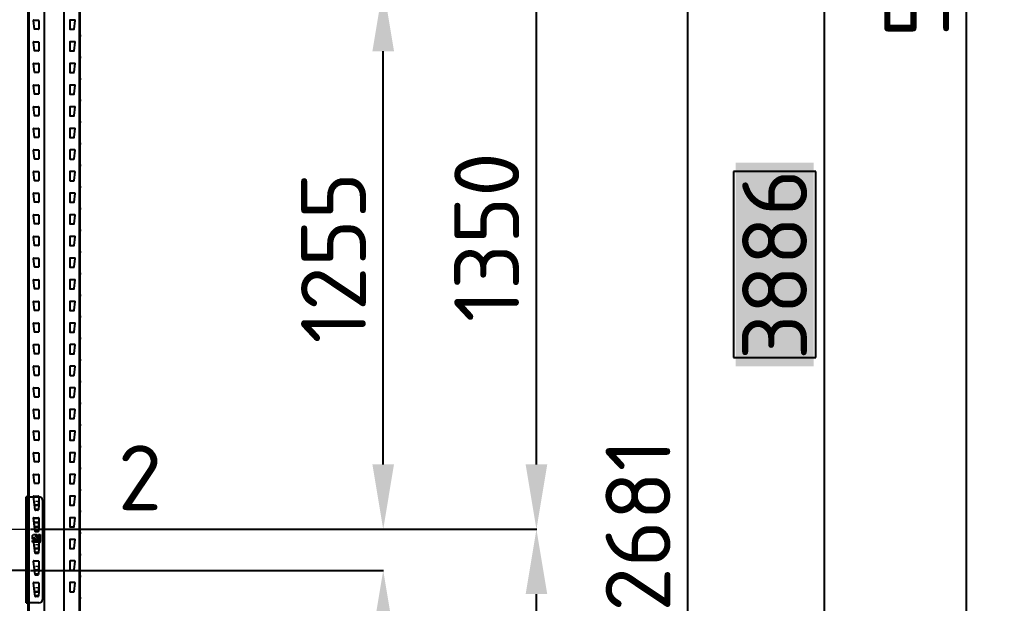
# Model space of a CAD drawing. Header units: millimetres. Extents: x 2140 to 223837, y 2113 to 170313.
# Drawn here: x 192580 to 194831, y 110882 to 112232 of the extents above; entities that cross this region are included whole.
import ezdxf

# ---------------------------------------------------------------- set-up
doc = ezdxf.new("R2010")
doc.units = ezdxf.units.MM
doc.linetypes.add('PHANTOM', pattern=[12.7, 6.35, -1.27, 1.27, -1.27, 1.27, -1.27])
doc.layers.add('0_ANNOT_Dimensions', color=7, linetype='Continuous')
doc.layers.add('2.Стойка', color=7, linetype='Continuous')
doc.layers.add('1.Балка', color=5, linetype='Continuous', lineweight=0)
doc.styles.get("Standard").update_dxf_attribs({"font": 'isocpeur.ttf'})
doc.dimstyles.new('150', dxfattribs={"dimtxt": 150, "dimasz": 150, "dimexe": 1, "dimexo": 10, "dimgap": 40, "dimtad": 1, "dimdec": 0, "dimzin": 0, "dimdsep": 46, "dimtxsty": 'Standard', "dimcen": 0.09, "dimadec": 0, "dimazin": 0, "dimtfac": 1, "dimtdec": 0, "dimtofl": 0, "dimtmove": 0, "dimatfit": 3, "dimfxl": 1, "dimtolj": 1, "dimtzin": 0, "dimarcsym": 0})
doc.dimstyles.new('150 (цвет)', dxfattribs={"dimtxt": 150, "dimasz": 150, "dimexe": 1, "dimexo": 10, "dimgap": -20, "dimtad": 1, "dimdec": 0, "dimzin": 0, "dimdsep": 46, "dimtxsty": 'Standard', "dimcen": 0.09, "dimadec": 0, "dimazin": 0, "dimtfac": 1, "dimtdec": 0, "dimtofl": 0, "dimtmove": 0, "dimatfit": 3, "dimfxl": 1, "dimtfill": 2, "dimtfillclr": 2, "dimtolj": 1, "dimtzin": 0, "dimarcsym": 0})

# ---------------------------------------------------------------- blocks, each defined once
blk = doc.blocks.new('*U494')
at = {"layer": '2.Стойка', "color": 0, "linetype": 'ByBlock'}
for p, q in [((-120, 0), (-120, 12200)), ((-118, 0), (-118, 12200)), ((-82.7, 0), (-82.7, 12200)), ((-37.3, 0), (-37.3, 12200)), ((-2, 0), (-2, 12200)), ((0, 0), (0, 12200)), ((-106.1, 2480.5), (-108, 2500.5)), ((-107.5, 2501), (-96.5, 2501)), ((-96, 2500.5), (-96, 2480.5)), ((-24, 2500.5), (-24, 2480.5)), ((-12.5, 2501), (-23.5, 2501)), ((-13.9, 2480.5), (-12, 2500.5)), ((-96.5, 2480), (-105.6, 2480)), ((-23.5, 2480), (-14.4, 2480)), ((-122, 2465), (-118, 2465)), ((-120, 2470.5), (-118, 2470.5)), ((-120, 2459.5), (-118, 2459.5)), ((0, 2470.5), (-2, 2470.5)), ((2, 2465), (-2, 2465)), ((0, 2459.5), (-2, 2459.5)), ((-106.1, 2430.5), (-108, 2450.5)), ((-107.5, 2451), (-96.5, 2451)), ((-96, 2450.5), (-96, 2430.5)), ((-24, 2450.5), (-24, 2430.5)), ((-12.5, 2451), (-23.5, 2451)), ((-13.9, 2430.5), (-12, 2450.5)), ((-122, 2415), (-118, 2415)), ((-120, 2420.5), (-118, 2420.5)), ((-120, 2409.5), (-118, 2409.5)), ((-96.5, 2430), (-105.6, 2430)), ((-23.5, 2430), (-14.4, 2430)), ((0, 2420.5), (-2, 2420.5)), ((2, 2415), (-2, 2415)), ((0, 2409.5), (-2, 2409.5)), ((-106.1, 2380.5), (-108, 2400.5)), ((-107.5, 2401), (-96.5, 2401)), ((-96, 2400.5), (-96, 2380.5)), ((-24, 2400.5), (-24, 2380.5)), ((-12.5, 2401), (-23.5, 2401)), ((-13.9, 2380.5), (-12, 2400.5)), ((-122, 2365), (-118, 2365)), ((-120, 2370.5), (-118, 2370.5)), ((-96.5, 2380), (-105.6, 2380)), ((-23.5, 2380), (-14.4, 2380)), ((0, 2370.5), (-2, 2370.5)), ((2, 2365), (-2, 2365)), ((-120, 2359.5), (-118, 2359.5)), ((-106.1, 2330.5), (-108, 2350.5)), ((-107.5, 2351), (-96.5, 2351)), ((-96, 2350.5), (-96, 2330.5)), ((-24, 2350.5), (-24, 2330.5)), ((-12.5, 2351), (-23.5, 2351)), ((-13.9, 2330.5), (-12, 2350.5)), ((0, 2359.5), (-2, 2359.5)), ((-120, 2320.5), (-118, 2320.5)), ((-96.5, 2330), (-105.6, 2330)), ((-23.5, 2330), (-14.4, 2330)), ((0, 2320.5), (-2, 2320.5)), ((-122, 2315), (-118, 2315)), ((-120, 2309.5), (-118, 2309.5)), ((-106.1, 2280.5), (-108, 2300.5)), ((-107.5, 2301), (-96.5, 2301)), ((-96, 2300.5), (-96, 2280.5)), ((-24, 2300.5), (-24, 2280.5)), ((-12.5, 2301), (-23.5, 2301)), ((-13.9, 2280.5), (-12, 2300.5)), ((2, 2315), (-2, 2315)), ((0, 2309.5), (-2, 2309.5)), ((-96.5, 2280), (-105.6, 2280)), ((-23.5, 2280), (-14.4, 2280)), ((-122, 2265), (-118, 2265)), ((-120, 2270.5), (-118, 2270.5)), ((-120, 2259.5), (-118, 2259.5)), ((-107.5, 2251), (-96.5, 2251)), ((-12.5, 2251), (-23.5, 2251)), ((0, 2270.5), (-2, 2270.5)), ((2, 2265), (-2, 2265)), ((0, 2259.5), (-2, 2259.5)), ((-106.1, 2230.5), (-108, 2250.5)), ((-96.5, 2230), (-105.6, 2230)), ((-96, 2250.5), (-96, 2230.5)), ((-24, 2250.5), (-24, 2230.5)), ((-23.5, 2230), (-14.4, 2230)), ((-13.9, 2230.5), (-12, 2250.5)), ((-122, 2215), (-118, 2215)), ((-120, 2220.5), (-118, 2220.5)), ((-120, 2209.5), (-118, 2209.5)), ((0, 2220.5), (-2, 2220.5)), ((2, 2215), (-2, 2215)), ((0, 2209.5), (-2, 2209.5)), ((-106.1, 2180.5), (-108, 2200.5)), ((-107.5, 2201), (-96.5, 2201)), ((-96, 2200.5), (-96, 2180.5)), ((-24, 2200.5), (-24, 2180.5)), ((-12.5, 2201), (-23.5, 2201)), ((-13.9, 2180.5), (-12, 2200.5)), ((-122, 2165), (-118, 2165)), ((-120, 2170.5), (-118, 2170.5)), ((-96.5, 2180), (-105.6, 2180)), ((-23.5, 2180), (-14.4, 2180)), ((0, 2170.5), (-2, 2170.5)), ((2, 2165), (-2, 2165)), ((-120, 2159.5), (-118, 2159.5)), ((-106.1, 2130.5), (-108, 2150.5)), ((-107.5, 2151), (-96.5, 2151)), ((-96, 2150.5), (-96, 2130.5)), ((-24, 2150.5), (-24, 2130.5)), ((-12.5, 2151), (-23.5, 2151)), ((-13.9, 2130.5), (-12, 2150.5)), ((0, 2159.5), (-2, 2159.5)), ((-120, 2120.5), (-118, 2120.5)), ((-96.5, 2130), (-105.6, 2130)), ((-23.5, 2130), (-14.4, 2130)), ((0, 2120.5), (-2, 2120.5)), ((-122, 2115), (-118, 2115)), ((-120, 2109.5), (-118, 2109.5)), ((-106.1, 2080.5), (-108, 2100.5)), ((-107.5, 2101), (-96.5, 2101)), ((-96, 2100.5), (-96, 2080.5)), ((-24, 2100.5), (-24, 2080.5)), ((-12.5, 2101), (-23.5, 2101)), ((-13.9, 2080.5), (-12, 2100.5)), ((2, 2115), (-2, 2115)), ((0, 2109.5), (-2, 2109.5)), ((-96.5, 2080), (-105.6, 2080)), ((-23.5, 2080), (-14.4, 2080)), ((-122, 2065), (-118, 2065)), ((-120, 2070.5), (-118, 2070.5)), ((-120, 2059.5), (-118, 2059.5)), ((-106.1, 2030.5), (-108, 2050.5)), ((-107.5, 2051), (-96.5, 2051)), ((-96, 2050.5), (-96, 2030.5)), ((-24, 2050.5), (-24, 2030.5)), ((-12.5, 2051), (-23.5, 2051)), ((-13.9, 2030.5), (-12, 2050.5)), ((0, 2070.5), (-2, 2070.5)), ((2, 2065), (-2, 2065)), ((0, 2059.5), (-2, 2059.5)), ((-96.5, 2030), (-105.6, 2030)), ((-23.5, 2030), (-14.4, 2030)), ((-122, 2015), (-118, 2015)), ((-120, 2020.5), (-118, 2020.5)), ((-120, 2009.5), (-118, 2009.5)), ((0, 2020.5), (-2, 2020.5)), ((2, 2015), (-2, 2015)), ((0, 2009.5), (-2, 2009.5)), ((-106.1, 1980.5), (-108, 2000.5)), ((-107.5, 2001), (-96.5, 2001)), ((-96, 2000.5), (-96, 1980.5)), ((-24, 2000.5), (-24, 1980.5)), ((-12.5, 2001), (-23.5, 2001)), ((-13.9, 1980.5), (-12, 2000.5)), ((-122, 1965), (-118, 1965)), ((-120, 1970.5), (-118, 1970.5)), ((-120, 1959.5), (-118, 1959.5)), ((-96.5, 1980), (-105.6, 1980)), ((-23.5, 1980), (-14.4, 1980)), ((0, 1970.5), (-2, 1970.5)), ((2, 1965), (-2, 1965)), ((0, 1959.5), (-2, 1959.5)), ((-106.1, 1930.5), (-108, 1950.5)), ((-107.5, 1951), (-96.5, 1951)), ((-96, 1950.5), (-96, 1930.5)), ((-24, 1950.5), (-24, 1930.5)), ((-12.5, 1951), (-23.5, 1951)), ((-13.9, 1930.5), (-12, 1950.5)), ((-122, 1915), (-118, 1915)), ((-120, 1920.5), (-118, 1920.5)), ((-96.5, 1930), (-105.6, 1930)), ((-23.5, 1930), (-14.4, 1930)), ((0, 1920.5), (-2, 1920.5)), ((2, 1915), (-2, 1915)), ((-120, 1909.5), (-118, 1909.5)), ((-106.1, 1880.5), (-108, 1900.5)), ((-107.5, 1901), (-96.5, 1901)), ((-96, 1900.5), (-96, 1880.5)), ((-24, 1900.5), (-24, 1880.5)), ((-12.5, 1901), (-23.5, 1901)), ((-13.9, 1880.5), (-12, 1900.5)), ((0, 1909.5), (-2, 1909.5)), ((-120, 1870.5), (-118, 1870.5)), ((-96.5, 1880), (-105.6, 1880)), ((-23.5, 1880), (-14.4, 1880)), ((0, 1870.5), (-2, 1870.5)), ((-122, 1865), (-118, 1865)), ((-120, 1859.5), (-118, 1859.5)), ((-106.1, 1830.5), (-108, 1850.5)), ((-107.5, 1851), (-96.5, 1851)), ((-96, 1850.5), (-96, 1830.5)), ((-24, 1850.5), (-24, 1830.5)), ((-12.5, 1851), (-23.5, 1851)), ((-13.9, 1830.5), (-12, 1850.5)), ((2, 1865), (-2, 1865)), ((0, 1859.5), (-2, 1859.5)), ((-96.5, 1830), (-105.6, 1830)), ((-23.5, 1830), (-14.4, 1830)), ((-122, 1815), (-118, 1815)), ((-120, 1820.5), (-118, 1820.5)), ((-120, 1809.5), (-118, 1809.5)), ((-107.5, 1801), (-96.5, 1801)), ((-96, 1800.5), (-96, 1780.5)), ((-24, 1800.5), (-24, 1780.5)), ((-12.5, 1801), (-23.5, 1801)), ((0, 1820.5), (-2, 1820.5)), ((2, 1815), (-2, 1815)), ((0, 1809.5), (-2, 1809.5)), ((-106.1, 1780.5), (-108, 1800.5)), ((-96.5, 1780), (-105.6, 1780)), ((-23.5, 1780), (-14.4, 1780)), ((-13.9, 1780.5), (-12, 1800.5)), ((-122, 1765), (-118, 1765)), ((-120, 1770.5), (-118, 1770.5)), ((-120, 1759.5), (-118, 1759.5)), ((0, 1770.5), (-2, 1770.5)), ((2, 1765), (-2, 1765)), ((0, 1759.5), (-2, 1759.5)), ((-106.1, 1730.5), (-108, 1750.5)), ((-107.5, 1751), (-96.5, 1751)), ((-96, 1750.5), (-96, 1730.5)), ((-24, 1750.5), (-24, 1730.5)), ((-12.5, 1751), (-23.5, 1751)), ((-13.9, 1730.5), (-12, 1750.5)), ((-122, 1715), (-118, 1715)), ((-120, 1720.5), (-118, 1720.5)), ((-96.5, 1730), (-105.6, 1730)), ((-23.5, 1730), (-14.4, 1730)), ((0, 1720.5), (-2, 1720.5)), ((2, 1715), (-2, 1715)), ((-120, 1709.5), (-118, 1709.5)), ((-106.1, 1680.5), (-108, 1700.5)), ((-107.5, 1701), (-96.5, 1701)), ((-96, 1700.5), (-96, 1680.5)), ((-24, 1700.5), (-24, 1680.5)), ((-12.5, 1701), (-23.5, 1701)), ((-13.9, 1680.5), (-12, 1700.5)), ((0, 1709.5), (-2, 1709.5)), ((-120, 1670.5), (-118, 1670.5)), ((-96.5, 1680), (-105.6, 1680)), ((-23.5, 1680), (-14.4, 1680)), ((0, 1670.5), (-2, 1670.5)), ((-122, 1665), (-118, 1665)), ((-120, 1659.5), (-118, 1659.5)), ((-106.1, 1630.5), (-108, 1650.5)), ((-107.5, 1651), (-96.5, 1651)), ((-96, 1650.5), (-96, 1630.5)), ((-24, 1650.5), (-24, 1630.5)), ((-12.5, 1651), (-23.5, 1651)), ((-13.9, 1630.5), (-12, 1650.5)), ((2, 1665), (-2, 1665)), ((0, 1659.5), (-2, 1659.5)), ((-120, 1620.5), (-118, 1620.5)), ((-96.5, 1630), (-105.6, 1630)), ((-23.5, 1630), (-14.4, 1630)), ((0, 1620.5), (-2, 1620.5)), ((-122, 1615), (-118, 1615)), ((-120, 1609.5), (-118, 1609.5)), ((-106.1, 1580.5), (-108, 1600.5)), ((-107.5, 1601), (-96.5, 1601)), ((-96, 1600.5), (-96, 1580.5)), ((-24, 1600.5), (-24, 1580.5)), ((-12.5, 1601), (-23.5, 1601)), ((-13.9, 1580.5), (-12, 1600.5)), ((2, 1615), (-2, 1615)), ((0, 1609.5), (-2, 1609.5)), ((-96.5, 1580), (-105.6, 1580)), ((-23.5, 1580), (-14.4, 1580)), ((-122, 1565), (-118, 1565)), ((-120, 1570.5), (-118, 1570.5)), ((-120, 1559.5), (-118, 1559.5)), ((0, 1570.5), (-2, 1570.5)), ((2, 1565), (-2, 1565)), ((0, 1559.5), (-2, 1559.5)), ((-106.1, 1530.5), (-108, 1550.5)), ((-107.5, 1551), (-96.5, 1551)), ((-96, 1550.5), (-96, 1530.5)), ((-24, 1550.5), (-24, 1530.5)), ((-12.5, 1551), (-23.5, 1551)), ((-13.9, 1530.5), (-12, 1550.5)), ((-122, 1515), (-118, 1515)), ((-120, 1520.5), (-118, 1520.5)), ((-120, 1509.5), (-118, 1509.5)), ((-96.5, 1530), (-105.6, 1530)), ((-23.5, 1530), (-14.4, 1530)), ((0, 1520.5), (-2, 1520.5)), ((2, 1515), (-2, 1515)), ((0, 1509.5), (-2, 1509.5)), ((-106.1, 1480.5), (-108, 1500.5)), ((-107.5, 1501), (-96.5, 1501)), ((-96, 1500.5), (-96, 1480.5)), ((-24, 1500.5), (-24, 1480.5)), ((-12.5, 1501), (-23.5, 1501)), ((-13.9, 1480.5), (-12, 1500.5)), ((-122, 1465), (-118, 1465)), ((-120, 1470.5), (-118, 1470.5)), ((-96.5, 1480), (-105.6, 1480)), ((-23.5, 1480), (-14.4, 1480)), ((0, 1470.5), (-2, 1470.5)), ((2, 1465), (-2, 1465)), ((-120, 1459.5), (-118, 1459.5)), ((-106.1, 1430.5), (-108, 1450.5)), ((-107.5, 1451), (-96.5, 1451)), ((-96, 1450.5), (-96, 1430.5)), ((-24, 1450.5), (-24, 1430.5)), ((-12.5, 1451), (-23.5, 1451)), ((-13.9, 1430.5), (-12, 1450.5)), ((0, 1459.5), (-2, 1459.5)), ((-120, 1420.5), (-118, 1420.5)), ((-96.5, 1430), (-105.6, 1430)), ((-23.5, 1430), (-14.4, 1430)), ((0, 1420.5), (-2, 1420.5)), ((-122, 1415), (-118, 1415)), ((-120, 1409.5), (-118, 1409.5)), ((-106.1, 1380.5), (-108, 1400.5)), ((-107.5, 1401), (-96.5, 1401)), ((-96, 1400.5), (-96, 1380.5)), ((-24, 1400.5), (-24, 1380.5)), ((-12.5, 1401), (-23.5, 1401)), ((-13.9, 1380.5), (-12, 1400.5)), ((2, 1415), (-2, 1415)), ((0, 1409.5), (-2, 1409.5)), ((-96.5, 1380), (-105.6, 1380)), ((-23.5, 1380), (-14.4, 1380)), ((-122, 1365), (-118, 1365)), ((-120, 1370.5), (-118, 1370.5)), ((-120, 1359.5), (-118, 1359.5)), ((-106.1, 1330.5), (-108, 1350.5)), ((-107.5, 1351), (-96.5, 1351)), ((-96, 1350.5), (-96, 1330.5)), ((-24, 1350.5), (-24, 1330.5)), ((-12.5, 1351), (-23.5, 1351)), ((-13.9, 1330.5), (-12, 1350.5)), ((0, 1370.5), (-2, 1370.5)), ((2, 1365), (-2, 1365)), ((0, 1359.5), (-2, 1359.5)), ((-96.5, 1330), (-105.6, 1330)), ((-23.5, 1330), (-14.4, 1330)), ((-122, 1315), (-118, 1315)), ((-120, 1320.5), (-118, 1320.5)), ((-120, 1309.5), (-118, 1309.5)), ((0, 1320.5), (-2, 1320.5)), ((2, 1315), (-2, 1315)), ((0, 1309.5), (-2, 1309.5)), ((-106.1, 1280.5), (-108, 1300.5)), ((-107.5, 1301), (-96.5, 1301)), ((-96, 1300.5), (-96, 1280.5)), ((-24, 1300.5), (-24, 1280.5)), ((-12.5, 1301), (-23.5, 1301)), ((-13.9, 1280.5), (-12, 1300.5)), ((-122, 1265), (-118, 1265)), ((-120, 1270.5), (-118, 1270.5)), ((-96.5, 1280), (-105.6, 1280)), ((-23.5, 1280), (-14.4, 1280)), ((0, 1270.5), (-2, 1270.5)), ((2, 1265), (-2, 1265)), ((-120, 1259.5), (-118, 1259.5)), ((-106.1, 1230.5), (-108, 1250.5)), ((-107.5, 1251), (-96.5, 1251)), ((-96, 1250.5), (-96, 1230.5)), ((-24, 1250.5), (-24, 1230.5)), ((-12.5, 1251), (-23.5, 1251)), ((-13.9, 1230.5), (-12, 1250.5)), ((0, 1259.5), (-2, 1259.5)), ((-120, 1220.5), (-118, 1220.5)), ((-96.5, 1230), (-105.6, 1230)), ((-23.5, 1230), (-14.4, 1230)), ((0, 1220.5), (-2, 1220.5)), ((-122, 1215), (-118, 1215)), ((-120, 1209.5), (-118, 1209.5)), ((-106.1, 1180.5), (-108, 1200.5)), ((-107.5, 1201), (-96.5, 1201)), ((-96, 1200.5), (-96, 1180.5)), ((-24, 1200.5), (-24, 1180.5)), ((-12.5, 1201), (-23.5, 1201)), ((-13.9, 1180.5), (-12, 1200.5)), ((2, 1215), (-2, 1215)), ((0, 1209.5), (-2, 1209.5)), ((-120, 1170.5), (-118, 1170.5)), ((-96.5, 1180), (-105.6, 1180)), ((-23.5, 1180), (-14.4, 1180)), ((0, 1170.5), (-2, 1170.5)), ((-122, 1165), (-118, 1165)), ((-120, 1159.5), (-118, 1159.5)), ((2, 1165), (-2, 1165)), ((0, 1159.5), (-2, 1159.5))]:
    blk.add_line(p, q, dxfattribs=at)
for centre, start, end in [((-107.5, 2500.5), 90, 185.4403), ((-96.5, 2500.5), 0, 90), ((-23.5, 2500.5), 90, 180), ((-12.5, 2500.5), 354.5597, 90), ((-105.6, 2480.5), 185.4403, 270), ((-96.5, 2480.5), 270, 0), ((-23.5, 2480.5), 180, 270), ((-14.4, 2480.5), 270, 354.5597), ((-107.5, 2450.5), 90, 185.4403), ((-96.5, 2450.5), 0, 90), ((-23.5, 2450.5), 90, 180), ((-12.5, 2450.5), 354.5597, 90), ((-105.6, 2430.5), 185.4403, 270), ((-96.5, 2430.5), 270, 0), ((-23.5, 2430.5), 180, 270), ((-14.4, 2430.5), 270, 354.5597), ((-107.5, 2400.5), 90, 185.4403), ((-96.5, 2400.5), 0, 90), ((-23.5, 2400.5), 90, 180), ((-12.5, 2400.5), 354.5597, 90), ((-105.6, 2380.5), 185.4403, 270), ((-96.5, 2380.5), 270, 0), ((-23.5, 2380.5), 180, 270), ((-14.4, 2380.5), 270, 354.5597), ((-107.5, 2350.5), 90, 185.4403), ((-96.5, 2350.5), 0, 90), ((-23.5, 2350.5), 90, 180), ((-12.5, 2350.5), 354.5597, 90), ((-105.6, 2330.5), 185.4403, 270), ((-96.5, 2330.5), 270, 0), ((-23.5, 2330.5), 180, 270), ((-14.4, 2330.5), 270, 354.5597), ((-107.5, 2300.5), 90, 185.4403), ((-96.5, 2300.5), 0, 90), ((-23.5, 2300.5), 90, 180), ((-12.5, 2300.5), 354.5597, 90), ((-105.6, 2280.5), 185.4403, 270), ((-96.5, 2280.5), 270, 0), ((-23.5, 2280.5), 180, 270), ((-14.4, 2280.5), 270, 354.5597), ((-107.5, 2250.5), 90, 185.4403), ((-96.5, 2250.5), 0, 90), ((-23.5, 2250.5), 90, 180), ((-12.5, 2250.5), 354.5597, 90), ((-105.6, 2230.5), 185.4403, 270), ((-96.5, 2230.5), 270, 0), ((-23.5, 2230.5), 180, 270), ((-14.4, 2230.5), 270, 354.5597), ((-107.5, 2200.5), 90, 185.4403), ((-96.5, 2200.5), 0, 90), ((-23.5, 2200.5), 90, 180), ((-12.5, 2200.5), 354.5597, 90), ((-105.6, 2180.5), 185.4403, 270), ((-96.5, 2180.5), 270, 0), ((-23.5, 2180.5), 180, 270), ((-14.4, 2180.5), 270, 354.5597), ((-107.5, 2150.5), 90, 185.4403), ((-96.5, 2150.5), 0, 90), ((-23.5, 2150.5), 90, 180), ((-12.5, 2150.5), 354.5597, 90), ((-105.6, 2130.5), 185.4403, 270), ((-96.5, 2130.5), 270, 0), ((-23.5, 2130.5), 180, 270), ((-14.4, 2130.5), 270, 354.5597), ((-107.5, 2100.5), 90, 185.4403), ((-96.5, 2100.5), 0, 90), ((-23.5, 2100.5), 90, 180), ((-12.5, 2100.5), 354.5597, 90), ((-105.6, 2080.5), 185.4403, 270), ((-96.5, 2080.5), 270, 0), ((-23.5, 2080.5), 180, 270), ((-14.4, 2080.5), 270, 354.5597), ((-107.5, 2050.5), 90, 185.4403), ((-96.5, 2050.5), 0, 90), ((-23.5, 2050.5), 90, 180), ((-12.5, 2050.5), 354.5597, 90), ((-105.6, 2030.5), 185.4403, 270), ((-96.5, 2030.5), 270, 0), ((-23.5, 2030.5), 180, 270), ((-14.4, 2030.5), 270, 354.5597), ((-107.5, 2000.5), 90, 185.4403), ((-96.5, 2000.5), 0, 90), ((-23.5, 2000.5), 90, 180), ((-12.5, 2000.5), 354.5597, 90), ((-105.6, 1980.5), 185.4403, 270), ((-96.5, 1980.5), 270, 0), ((-23.5, 1980.5), 180, 270), ((-14.4, 1980.5), 270, 354.5597), ((-107.5, 1950.5), 90, 185.4403), ((-96.5, 1950.5), 0, 90), ((-23.5, 1950.5), 90, 180), ((-12.5, 1950.5), 354.5597, 90), ((-105.6, 1930.5), 185.4403, 270), ((-96.5, 1930.5), 270, 0), ((-23.5, 1930.5), 180, 270), ((-14.4, 1930.5), 270, 354.5597), ((-107.5, 1900.5), 90, 185.4403), ((-96.5, 1900.5), 0, 90), ((-23.5, 1900.5), 90, 180), ((-12.5, 1900.5), 354.5597, 90), ((-105.6, 1880.5), 185.4403, 270), ((-96.5, 1880.5), 270, 0), ((-23.5, 1880.5), 180, 270), ((-14.4, 1880.5), 270, 354.5597), ((-107.5, 1850.5), 90, 185.4403), ((-96.5, 1850.5), 0, 90), ((-23.5, 1850.5), 90, 180), ((-12.5, 1850.5), 354.5597, 90), ((-105.6, 1830.5), 185.4403, 270), ((-96.5, 1830.5), 270, 0), ((-23.5, 1830.5), 180, 270), ((-14.4, 1830.5), 270, 354.5597), ((-107.5, 1800.5), 90, 185.4403), ((-96.5, 1800.5), 0, 90), ((-23.5, 1800.5), 90, 180), ((-12.5, 1800.5), 354.5597, 90), ((-105.6, 1780.5), 185.4403, 270), ((-96.5, 1780.5), 270, 0), ((-23.5, 1780.5), 180, 270), ((-14.4, 1780.5), 270, 354.5597), ((-107.5, 1750.5), 90, 185.4403), ((-96.5, 1750.5), 0, 90), ((-23.5, 1750.5), 90, 180), ((-12.5, 1750.5), 354.5597, 90), ((-105.6, 1730.5), 185.4403, 270), ((-96.5, 1730.5), 270, 0), ((-23.5, 1730.5), 180, 270), ((-14.4, 1730.5), 270, 354.5597), ((-107.5, 1700.5), 90, 185.4403), ((-96.5, 1700.5), 0, 90), ((-23.5, 1700.5), 90, 180), ((-12.5, 1700.5), 354.5597, 90), ((-105.6, 1680.5), 185.4403, 270), ((-96.5, 1680.5), 270, 0), ((-23.5, 1680.5), 180, 270), ((-14.4, 1680.5), 270, 354.5597), ((-107.5, 1650.5), 90, 185.4403), ((-96.5, 1650.5), 0, 90), ((-23.5, 1650.5), 90, 180), ((-12.5, 1650.5), 354.5597, 90), ((-105.6, 1630.5), 185.4403, 270), ((-96.5, 1630.5), 270, 0), ((-23.5, 1630.5), 180, 270), ((-14.4, 1630.5), 270, 354.5597), ((-107.5, 1600.5), 90, 185.4403), ((-96.5, 1600.5), 0, 90), ((-23.5, 1600.5), 90, 180), ((-12.5, 1600.5), 354.5597, 90), ((-105.6, 1580.5), 185.4403, 270), ((-96.5, 1580.5), 270, 0), ((-23.5, 1580.5), 180, 270), ((-14.4, 1580.5), 270, 354.5597), ((-107.5, 1550.5), 90, 185.4403), ((-105.6, 1530.5), 185.4403, 270), ((-96.5, 1550.5), 0, 90), ((-96.5, 1530.5), 270, 0), ((-23.5, 1550.5), 90, 180), ((-23.5, 1530.5), 180, 270), ((-14.4, 1530.5), 270, 354.5597), ((-12.5, 1550.5), 354.5597, 90), ((-107.5, 1500.5), 90, 185.4403), ((-96.5, 1500.5), 0, 90), ((-23.5, 1500.5), 90, 180), ((-12.5, 1500.5), 354.5597, 90), ((-105.6, 1480.5), 185.4403, 270), ((-96.5, 1480.5), 270, 0), ((-23.5, 1480.5), 180, 270), ((-14.4, 1480.5), 270, 354.5597), ((-107.5, 1450.5), 90, 185.4403), ((-96.5, 1450.5), 0, 90), ((-23.5, 1450.5), 90, 180), ((-12.5, 1450.5), 354.5597, 90), ((-105.6, 1430.5), 185.4403, 270), ((-96.5, 1430.5), 270, 0), ((-23.5, 1430.5), 180, 270), ((-14.4, 1430.5), 270, 354.5597), ((-107.5, 1400.5), 90, 185.4403), ((-96.5, 1400.5), 0, 90), ((-23.5, 1400.5), 90, 180), ((-12.5, 1400.5), 354.5597, 90), ((-105.6, 1380.5), 185.4403, 270), ((-96.5, 1380.5), 270, 0), ((-23.5, 1380.5), 180, 270), ((-14.4, 1380.5), 270, 354.5597), ((-107.5, 1350.5), 90, 185.4403), ((-96.5, 1350.5), 0, 90), ((-23.5, 1350.5), 90, 180), ((-12.5, 1350.5), 354.5597, 90), ((-105.6, 1330.5), 185.4403, 270), ((-96.5, 1330.5), 270, 0), ((-23.5, 1330.5), 180, 270), ((-14.4, 1330.5), 270, 354.5597), ((-107.5, 1300.5), 90, 185.4403), ((-96.5, 1300.5), 0, 90), ((-23.5, 1300.5), 90, 180), ((-12.5, 1300.5), 354.5597, 90), ((-105.6, 1280.5), 185.4403, 270), ((-96.5, 1280.5), 270, 0), ((-23.5, 1280.5), 180, 270), ((-14.4, 1280.5), 270, 354.5597), ((-107.5, 1250.5), 90, 185.4403), ((-96.5, 1250.5), 0, 90), ((-23.5, 1250.5), 90, 180), ((-12.5, 1250.5), 354.5597, 90), ((-105.6, 1230.5), 185.4403, 270), ((-96.5, 1230.5), 270, 0), ((-23.5, 1230.5), 180, 270), ((-14.4, 1230.5), 270, 354.5597), ((-107.5, 1200.5), 90, 185.4403), ((-96.5, 1200.5), 0, 90), ((-23.5, 1200.5), 90, 180), ((-12.5, 1200.5), 354.5597, 90), ((-105.6, 1180.5), 185.4403, 270), ((-96.5, 1180.5), 270, 0), ((-23.5, 1180.5), 180, 270), ((-14.4, 1180.5), 270, 354.5597)]:
    blk.add_arc(centre, 0.5, start, end, dxfattribs=at)
blk = doc.blocks.new('*U1726')
at = {"layer": '1.Балка', "color": 0, "linetype": 'Continuous', "lineweight": 25}
for p, q in [((2705, -210.7), (2705, 34.3)), ((2712.5, 34.3), (2705, 34.3)), ((2712.5, 34.3), (2734.5, 34.3)), ((2724.6, 15.8), (2724.6, 23.6)), ((2734.2, 15.8), (2734.2, 23.6)), ((2742.5, 26.3), (2742.5, -202.7)), ((2725.6, 4.4), (2724.6, 15.8)), ((2732.4, 5.3), (2726.4, 5.3)), ((2732.2, 3.5), (2726.6, 3.5)), ((2734.2, 15.8), (2733.2, 4.4)), ((2724.9, -14.7), (2732.5, -14.7)), ((2724.6, -34.2), (2724.6, -26.4)), ((2725.6, -45.6), (2724.6, -34.2)), ((2732.5, -24.7), (2724.9, -24.7)), ((2732.4, -44.7), (2726.4, -44.7)), ((2734.2, -34.2), (2733.2, -45.6)), ((2734.2, -34.2), (2734.2, -26.4)), ((2719.5, -54.9), (2721.8, -52.7)), ((2719.5, -63.9), (2719.5, -54.9)), ((2723, -63.9), (2719.5, -63.9)), ((2719.5, -70.7), (2719.5, -66.9)), ((2719.5, -66.9), (2733.8, -66.9)), ((2721.8, -52.7), (2730.8, -52.7)), ((2728, -64), (2723, -59)), ((2723, -59), (2723, -63.9)), ((2725.8, -56.2), (2730.9, -61.2)), ((2730.8, -56.2), (2725.8, -56.2)), ((2732.2, -46.5), (2726.6, -46.5)), ((2730.9, -61.2), (2728, -64)), ((2730.8, -52.7), (2730.8, -56.2)), ((2733.8, -66.9), (2733.8, -52.7)), ((2733.8, -52.7), (2737.5, -52.7)), ((2737.5, -52.7), (2737.5, -69.2)), ((2736, -70.7), (2719.5, -70.7)), ((2724.6, -84.2), (2724.6, -76.4)), ((2725.6, -95.6), (2724.6, -84.2)), ((2734.2, -84.2), (2733.2, -95.6)), ((2734.2, -84.2), (2734.2, -76.4)), ((2732.4, -94.7), (2726.4, -94.7)), ((2732.2, -96.5), (2726.6, -96.5)), ((2724.6, -134.2), (2724.6, -126.4)), ((2725.6, -145.6), (2724.6, -134.2)), ((2734.2, -134.2), (2733.2, -145.6)), ((2734.2, -134.2), (2734.2, -126.4)), ((2705, -135.7), (5, -135.7)), ((2732.4, -144.7), (2726.4, -144.7)), ((2732.2, -146.5), (2726.6, -146.5)), ((2724.6, -184.2), (2724.6, -176.4)), ((2734.2, -184.2), (2734.2, -176.4)), ((2725.6, -195.6), (2724.6, -184.2)), ((2732.4, -194.7), (2726.4, -194.7)), ((2732.2, -196.5), (2726.6, -196.5)), ((2734.2, -184.2), (2733.2, -195.6)), ((2705, -210.7), (2712.5, -210.7)), ((2734.5, -210.7), (2712.5, -210.7))]:
    blk.add_line(p, q, dxfattribs=at)
at = {"layer": '1.Балка', "color": 0, "linetype": 'PHANTOM', "lineweight": 18}
for p, q in [((2709, -210.7), (2709, 34.3)), ((2734.2, 23.6), (2724.6, 23.6)), ((2734.2, 15.7), (2724.6, 15.7)), ((2734.1, 14.7), (2724.7, 14.7)), ((2734, 13.5), (2724.8, 13.5)), ((2734.2, -26.4), (2724.6, -26.4)), ((2734.2, -34.3), (2724.6, -34.3)), ((2734.1, -35.3), (2724.7, -35.3)), ((2734, -36.5), (2724.8, -36.5)), ((2734.2, -76.4), (2724.6, -76.4)), ((2734.2, -84.3), (2724.6, -84.3)), ((2734.1, -85.3), (2724.7, -85.3)), ((2734, -86.5), (2724.8, -86.5)), ((2734.2, -126.4), (2724.6, -126.4)), ((2734.2, -134.3), (2724.6, -134.3)), ((2734.1, -135.3), (2724.7, -135.3)), ((2734, -136.5), (2724.8, -136.5)), ((2734.2, -176.4), (2724.6, -176.4)), ((2734.2, -184.3), (2724.6, -184.3)), ((2734.1, -185.3), (2724.7, -185.3)), ((2734, -186.5), (2724.8, -186.5))]:
    blk.add_line(p, q, dxfattribs=at)
at = {"layer": '1.Балка', "color": 0}
blk.add_line((5, -40.7), (2705, -40.7), dxfattribs=at)
at = {"layer": '1.Балка', "color": 0, "linetype": 'Continuous', "lineweight": 25}
for centre, radius, start, end in [((2734.5, 26.3), 8, 0.0004, 89.9997), ((2726.4, 6.3), 0.99, 185.9117, 270.8038), ((2726.6, 4.5), 1.03, 183.6643, 268.5085), ((2726.6, 4.5), 1, 185.0015, 269.9986), ((2732.2, 4.5), 1.03, 271.4915, 356.3357), ((2732.2, 4.5), 1, 269.9955, 355.0045), ((2732.4, 6.3), 0.99, 269.1962, 354.0883), ((2728.2, -19.7), 6, 123.5568, 236.4432), ((2729.2, -19.7), 6, 303.5568, 56.4432), ((2726.4, -43.7), 0.99, 185.9116, 270.8034), ((2732.4, -43.7), 0.99, 269.1966, 354.0884), ((2726.6, -45.5), 1.03, 183.6646, 268.5085), ((2726.6, -45.5), 1, 185.0015, 269.9986), ((2732.2, -45.5), 1.03, 271.4915, 356.3354), ((2732.2, -45.5), 1, 269.9955, 355.0045), ((2736, -69.2), 1.5, 270, 359.9996), ((2726.4, -93.7), 0.99, 185.9118, 270.8034), ((2726.6, -95.5), 1.03, 183.6645, 268.5084), ((2726.6, -95.5), 1, 185.0015, 269.9986), ((2732.2, -95.5), 1.03, 271.4916, 356.3355), ((2732.2, -95.5), 1, 269.9955, 355.0044), ((2732.4, -93.7), 0.99, 269.1966, 354.0882), ((2726.4, -143.7), 0.99, 185.9119, 270.8034), ((2726.6, -145.5), 1.03, 183.6645, 268.5083), ((2726.6, -145.5), 1, 185.0015, 269.9986), ((2732.2, -145.5), 1.03, 271.4917, 356.3355), ((2732.2, -145.5), 1, 269.9955, 355.0045), ((2732.4, -143.7), 0.99, 269.1966, 354.0881), ((2726.4, -193.7), 0.99, 185.9116, 270.8034), ((2726.6, -195.5), 1.03, 183.6643, 268.5085), ((2726.6, -195.5), 1, 185.0015, 269.9986), ((2732.2, -195.5), 1.03, 271.4915, 356.3357), ((2732.2, -195.5), 1, 269.9955, 355.0045), ((2732.4, -193.7), 0.99, 269.1966, 354.0884), ((2734.5, -202.7), 8, 270.0003, 359.9996)]:
    blk.add_arc(centre, radius, start, end, dxfattribs=at)
blk = doc.blocks.new('*D868')
at = {"layer": '0_ANNOT_Dimensions', "color": 0, "lineweight": -2, "transparency": 16777216}
for p, q in [((192606, 110958.8), (193422.8, 110958.8)), ((193421.8, 109872.5), (193421.8, 110808.8)), ((192671, 109722.5), (193422.8, 109722.5))]:
    blk.add_line(p, q, dxfattribs=at)
at = {"layer": '0_ANNOT_Dimensions', "color": 0, "transparency": 16777216}
for points in [[(193396.8, 110808.8), (193446.8, 110808.8), (193421.8, 110958.8)], [(193396.8, 109872.5), (193446.8, 109872.5), (193421.8, 109722.5)]]:
    blk.add_solid(points, dxfattribs=at)
at = {"layer": 'Defpoints', "color": 0, "transparency": 16777216}
for p in [(192596, 110958.8), (193421.8, 110958.8), (192661, 109722.5)]:
    blk.add_point(p, dxfattribs=at)
at = {"layer": '0_ANNOT_Dimensions', "color": 0, "transparency": 16777216, "insert": (193306.8, 110340.6), "char_height": 150, "attachment_point": 5, "rotation": 90}
blk.add_mtext('\\A1;1236', dxfattribs=at)
blk = doc.blocks.new('*D869')
at = {"layer": '0_ANNOT_Dimensions', "color": 0, "lineweight": -2, "transparency": 16777216}
for p, q in [((192606, 111053.8), (193777.2, 111053.8)), ((193776.2, 109872.5), (193776.2, 110903.8)), ((192671, 109722.5), (193777.2, 109722.5))]:
    blk.add_line(p, q, dxfattribs=at)
at = {"layer": '0_ANNOT_Dimensions', "color": 0, "transparency": 16777216}
for points in [[(193751.2, 110903.8), (193801.2, 110903.8), (193776.2, 111053.8)], [(193751.2, 109872.5), (193801.2, 109872.5), (193776.2, 109722.5)]]:
    blk.add_solid(points, dxfattribs=at)
at = {"layer": 'Defpoints', "color": 0, "transparency": 16777216}
for p in [(192596, 111053.8), (193776.2, 111053.8), (192661, 109722.5)]:
    blk.add_point(p, dxfattribs=at)
at = {"layer": '0_ANNOT_Dimensions', "color": 0, "transparency": 16777216, "insert": (193661.2, 110388.1), "char_height": 150, "attachment_point": 5, "rotation": 90}
blk.add_mtext('\\A1;1331', dxfattribs=at)
blk = doc.blocks.new('*D870')
at = {"layer": '0_ANNOT_Dimensions', "color": 0, "lineweight": -2, "transparency": 16777216}
for p, q in [((192606, 112308.8), (193422.8, 112308.8)), ((193421.8, 111203.8), (193421.8, 112158.8)), ((192606, 111053.8), (193422.8, 111053.8))]:
    blk.add_line(p, q, dxfattribs=at)
at = {"layer": '0_ANNOT_Dimensions', "color": 0, "transparency": 16777216}
for points in [[(193396.8, 112158.8), (193446.8, 112158.8), (193421.8, 112308.8)], [(193396.8, 111203.8), (193446.8, 111203.8), (193421.8, 111053.8)]]:
    blk.add_solid(points, dxfattribs=at)
at = {"layer": 'Defpoints', "color": 0, "transparency": 16777216}
for p in [(192596, 112308.8), (193421.8, 112308.8), (192596, 111053.8)]:
    blk.add_point(p, dxfattribs=at)
at = {"layer": '0_ANNOT_Dimensions', "color": 0, "transparency": 16777216, "insert": (193306.8, 111681.3), "char_height": 150, "attachment_point": 5, "rotation": 90}
blk.add_mtext('\\A1;1255', dxfattribs=at)
blk = doc.blocks.new('*D871')
at = {"layer": '0_ANNOT_Dimensions', "color": 0, "lineweight": -2, "transparency": 16777216}
for p, q in [((192606, 112403.8), (193777.2, 112403.8)), ((193776.2, 111203.8), (193776.2, 112253.8)), ((192606, 111053.8), (193777.2, 111053.8))]:
    blk.add_line(p, q, dxfattribs=at)
at = {"layer": '0_ANNOT_Dimensions', "color": 0, "transparency": 16777216}
for points in [[(193751.2, 112253.8), (193801.2, 112253.8), (193776.2, 112403.8)], [(193751.2, 111203.8), (193801.2, 111203.8), (193776.2, 111053.8)]]:
    blk.add_solid(points, dxfattribs=at)
at = {"layer": 'Defpoints', "color": 0, "transparency": 16777216}
for p in [(192596, 112403.8), (193776.2, 112403.8), (192596, 111053.8)]:
    blk.add_point(p, dxfattribs=at)
at = {"layer": '0_ANNOT_Dimensions', "color": 0, "transparency": 16777216, "insert": (193661.2, 111728.8), "char_height": 150, "attachment_point": 5, "rotation": 90}
blk.add_mtext('\\A1;1350', dxfattribs=at)
blk = doc.blocks.new('*D882')
at = {"layer": '0_ANNOT_Dimensions', "color": 0, "lineweight": -2, "transparency": 16777216}
for p, q in [((192606, 112403.8), (194127.2, 112403.8)), ((194126.2, 109872.5), (194126.2, 112253.8)), ((193056.9, 109722.5), (194127.2, 109722.5))]:
    blk.add_line(p, q, dxfattribs=at)
at = {"layer": '0_ANNOT_Dimensions', "color": 0, "transparency": 16777216}
for points in [[(194101.2, 112253.8), (194151.2, 112253.8), (194126.2, 112403.8)], [(194101.2, 109872.5), (194151.2, 109872.5), (194126.2, 109722.5)]]:
    blk.add_solid(points, dxfattribs=at)
at = {"layer": 'Defpoints', "color": 0, "transparency": 16777216}
for p in [(192596, 112403.8), (194126.2, 112403.8), (193046.9, 109722.5)]:
    blk.add_point(p, dxfattribs=at)
at = {"layer": '0_ANNOT_Dimensions', "color": 0, "transparency": 16777216, "insert": (194011.2, 111063.1), "char_height": 150, "attachment_point": 5, "rotation": 90}
blk.add_mtext('\\A1;2681', dxfattribs=at)
blk = doc.blocks.new('*D883')
at = {"layer": '0_ANNOT_Dimensions', "color": 0, "lineweight": -2, "transparency": 16777216}
for p, q in [((192606, 113608.8), (194443.2, 113608.8)), ((194442.2, 109872.5), (194442.2, 113458.8)), ((194422.2, 111880.6), (194232.2, 111880.6)), ((194232.2, 111880.6), (194232.2, 111450.6)), ((194422.2, 111450.6), (194422.2, 111880.6)), ((194232.2, 111450.6), (194422.2, 111450.6)), ((193056.9, 109722.5), (194443.2, 109722.5))]:
    blk.add_line(p, q, dxfattribs=at)
at = {"layer": '0_ANNOT_Dimensions', "color": 0, "transparency": 16777216}
for points in [[(194417.2, 113458.8), (194467.2, 113458.8), (194442.2, 113608.8)], [(194417.2, 109872.5), (194467.2, 109872.5), (194442.2, 109722.5)]]:
    blk.add_solid(points, dxfattribs=at)
at = {"layer": 'Defpoints', "color": 0, "transparency": 16777216}
for p in [(192596, 113608.8), (194442.2, 113608.8), (193046.9, 109722.5)]:
    blk.add_point(p, dxfattribs=at)
at = {"layer": '0_ANNOT_Dimensions', "color": 0, "transparency": 16777216, "insert": (194327.2, 111665.6), "char_height": 150, "attachment_point": 5, "rotation": 90, "bg_fill": 1, "box_fill_scale": 1.1, "bg_fill_color": 2, "bg_fill_transparency": 0}
blk.add_mtext('\\A1;3886', dxfattribs=at)
blk = doc.blocks.new('*D884')
at = {"layer": '0_ANNOT_Dimensions', "color": 0, "lineweight": -2, "transparency": 16777216}
for p, q in [((192606, 115053.8), (194771.7, 115053.8)), ((194770.7, 109872.5), (194770.7, 114903.8)), ((193056.9, 109722.5), (194771.7, 109722.5))]:
    blk.add_line(p, q, dxfattribs=at)
at = {"layer": '0_ANNOT_Dimensions', "color": 0, "transparency": 16777216}
for points in [[(194745.7, 114903.8), (194795.7, 114903.8), (194770.7, 115053.8)], [(194745.7, 109872.5), (194795.7, 109872.5), (194770.7, 109722.5)]]:
    blk.add_solid(points, dxfattribs=at)
at = {"layer": 'Defpoints', "color": 0, "transparency": 16777216}
for p in [(192596, 115053.8), (194770.7, 115053.8), (193046.9, 109722.5)]:
    blk.add_point(p, dxfattribs=at)
at = {"layer": '0_ANNOT_Dimensions', "color": 0, "transparency": 16777216, "insert": (194655.7, 112388.1), "char_height": 150, "attachment_point": 5, "rotation": 90}
blk.add_mtext('\\A1;5331', dxfattribs=at)
blk = doc.blocks.new('*D885')
at = {"layer": '0_ANNOT_Dimensions', "color": 0, "lineweight": -2, "transparency": 16777216}
for p, q in [((192606, 116403.8), (195085.9, 116403.8)), ((195084.9, 109872.5), (195084.9, 116253.8)), ((193234.1, 109722.5), (195085.9, 109722.5))]:
    blk.add_line(p, q, dxfattribs=at)
at = {"layer": '0_ANNOT_Dimensions', "color": 0, "transparency": 16777216}
for points in [[(195059.9, 116253.8), (195109.9, 116253.8), (195084.9, 116403.8)], [(195059.9, 109872.5), (195109.9, 109872.5), (195084.9, 109722.5)]]:
    blk.add_solid(points, dxfattribs=at)
at = {"layer": 'Defpoints', "color": 0, "transparency": 16777216}
for p in [(192596, 116403.8), (195084.9, 116403.8), (193224.1, 109722.5)]:
    blk.add_point(p, dxfattribs=at)
at = {"layer": '0_ANNOT_Dimensions', "color": 0, "transparency": 16777216, "insert": (194969.9, 113063.1), "char_height": 150, "attachment_point": 5, "rotation": 90}
blk.add_mtext('\\A1;6681', dxfattribs=at)
blk = doc.blocks.new('*D886')
at = {"layer": '0_ANNOT_Dimensions', "color": 0, "lineweight": -2, "transparency": 16777216}
for p, q in [((192606, 117608.8), (195421.5, 117608.8)), ((195420.5, 109872.5), (195420.5, 117458.8)), ((195400.5, 113880.6), (195210.5, 113880.6)), ((195210.5, 113880.6), (195210.5, 113450.6)), ((195400.5, 113450.6), (195400.5, 113880.6)), ((195210.5, 113450.6), (195400.5, 113450.6)), ((193234.1, 109722.5), (195421.5, 109722.5))]:
    blk.add_line(p, q, dxfattribs=at)
at = {"layer": '0_ANNOT_Dimensions', "color": 0, "transparency": 16777216}
for points in [[(195395.5, 117458.8), (195445.5, 117458.8), (195420.5, 117608.8)], [(195395.5, 109872.5), (195445.5, 109872.5), (195420.5, 109722.5)]]:
    blk.add_solid(points, dxfattribs=at)
at = {"layer": 'Defpoints', "color": 0, "transparency": 16777216}
for p in [(192596, 117608.8), (195420.5, 117608.8), (193224.1, 109722.5)]:
    blk.add_point(p, dxfattribs=at)
at = {"layer": '0_ANNOT_Dimensions', "color": 0, "transparency": 16777216, "insert": (195305.5, 113665.6), "char_height": 150, "attachment_point": 5, "rotation": 90, "bg_fill": 1, "box_fill_scale": 1.1, "bg_fill_color": 2, "bg_fill_transparency": 0}
blk.add_mtext('\\A1;7886', dxfattribs=at)
blk = doc.blocks.new('*D890')
at = {"layer": '0_ANNOT_Dimensions', "color": 0, "lineweight": -2, "transparency": 16777216}
for p, q in [((192606, 118853.8), (195762.8, 118853.8)), ((195761.8, 109872.5), (195761.8, 118703.8)), ((192744, 109722.5), (195762.8, 109722.5))]:
    blk.add_line(p, q, dxfattribs=at)
at = {"layer": '0_ANNOT_Dimensions', "color": 0, "transparency": 16777216}
for points in [[(195736.8, 118703.8), (195786.8, 118703.8), (195761.8, 118853.8)], [(195736.8, 109872.5), (195786.8, 109872.5), (195761.8, 109722.5)]]:
    blk.add_solid(points, dxfattribs=at)
at = {"layer": 'Defpoints', "color": 0, "transparency": 16777216}
for p in [(192596, 118853.8), (195761.8, 118853.8), (192734, 109722.5)]:
    blk.add_point(p, dxfattribs=at)
at = {"layer": '0_ANNOT_Dimensions', "color": 0, "transparency": 16777216, "insert": (195646.8, 114288.1), "char_height": 150, "attachment_point": 5, "rotation": 90}
blk.add_mtext('\\A1;9131', dxfattribs=at)
blk = doc.blocks.new('*D891')
at = {"layer": '0_ANNOT_Dimensions', "color": 0, "lineweight": -2, "transparency": 16777216}
for p, q in [((192606, 120003.8), (196097.6, 120003.8)), ((196096.6, 109872.5), (196096.6, 119853.8)), ((192744, 109722.5), (196097.6, 109722.5))]:
    blk.add_line(p, q, dxfattribs=at)
at = {"layer": '0_ANNOT_Dimensions', "color": 0, "transparency": 16777216}
for points in [[(196071.6, 119853.8), (196121.6, 119853.8), (196096.6, 120003.8)], [(196071.6, 109872.5), (196121.6, 109872.5), (196096.6, 109722.5)]]:
    blk.add_solid(points, dxfattribs=at)
at = {"layer": 'Defpoints', "color": 0, "transparency": 16777216}
for p in [(192596, 120003.8), (196096.6, 120003.8), (192734, 109722.5)]:
    blk.add_point(p, dxfattribs=at)
at = {"layer": '0_ANNOT_Dimensions', "color": 0, "transparency": 16777216, "insert": (195981.6, 114863.1), "char_height": 150, "attachment_point": 5, "rotation": 90}
blk.add_mtext('\\A1;10281', dxfattribs=at)

msp = doc.modelspace()

# ---------------------------------------------------------------- block references
at = {"layer": '1.Балка', "color": 1}
msp.add_blockref('*U1726', (189891, 111094.5), dxfattribs=at)
at = {"layer": '2.Стойка', "color": 0}
msp.add_blockref('*U494', (192721, 109729.5), dxfattribs=at)

# ---------------------------------------------------------------- texts
at = {"layer": '0_ANNOT_Dimensions', "insert": (192859.2, 111172.9), "char_height": 150, "attachment_point": 5}
msp.add_mtext('\\A1;2', dxfattribs=at)

# ---------------------------------------------------------------- dimensions: what is measured, and where the dimension line sits
at = {"layer": '0_ANNOT_Dimensions'}
for base, p1, p2, picture, middle in [((196096.6, 120003.8), (192734, 109722.5), (192596, 120003.8), '*D891', (195981.6, 114863.1)), ((195761.8, 118853.8), (192734, 109722.5), (192596, 118853.8), '*D890', (195646.8, 114288.1)), ((195084.9, 116403.8), (193224.1, 109722.5), (192596, 116403.8), '*D885', (194969.9, 113063.1)), ((194770.7, 115053.8), (193046.9, 109722.5), (192596, 115053.8), '*D884', (194655.7, 112388.1)), ((193776.2, 112403.8), (192596, 111053.8), (192596, 112403.8), '*D871', (193661.2, 111728.8)), ((194126.2, 112403.8), (193046.9, 109722.5), (192596, 112403.8), '*D882', (194011.2, 111063.1)), ((193776.2, 111053.8), (192661, 109722.5), (192596, 111053.8), '*D869', (193661.2, 110388.1))]:
    dim = msp.add_linear_dim(base=base, p1=p1, p2=p2, angle=90, dimstyle='150', dxfattribs=at)
    dim.commit()
    dim.dimension.update_dxf_attribs({"geometry": picture, "text_midpoint": middle})
at = {"layer": '0_ANNOT_Dimensions', "color": 6}
for base, p1, p2, picture, middle in [((195420.5, 117608.8), (193224.1, 109722.5), (192596, 117608.8), '*D886', (195305.5, 113665.6)), ((194442.2, 113608.8), (193046.9, 109722.5), (192596, 113608.8), '*D883', (194327.2, 111665.6))]:
    dim = msp.add_linear_dim(base=base, p1=p1, p2=p2, angle=90, dimstyle='150 (цвет)', dxfattribs=at)
    dim.commit()
    dim.dimension.update_dxf_attribs({"geometry": picture, "text_midpoint": middle})
at = {"layer": '0_ANNOT_Dimensions', "color": 1}
for base, p1, p2, picture, middle in [((193421.8, 112308.8), (192596, 111053.8), (192596, 112308.8), '*D870', (193306.8, 111681.3)), ((193421.8, 110958.8), (192661, 109722.5), (192596, 110958.8), '*D868', (193306.8, 110340.6))]:
    dim = msp.add_linear_dim(base=base, p1=p1, p2=p2, angle=90, dimstyle='150', dxfattribs=at)
    dim.commit()
    dim.dimension.update_dxf_attribs({"geometry": picture, "text_midpoint": middle})

doc.saveas('drawing.dxf')
